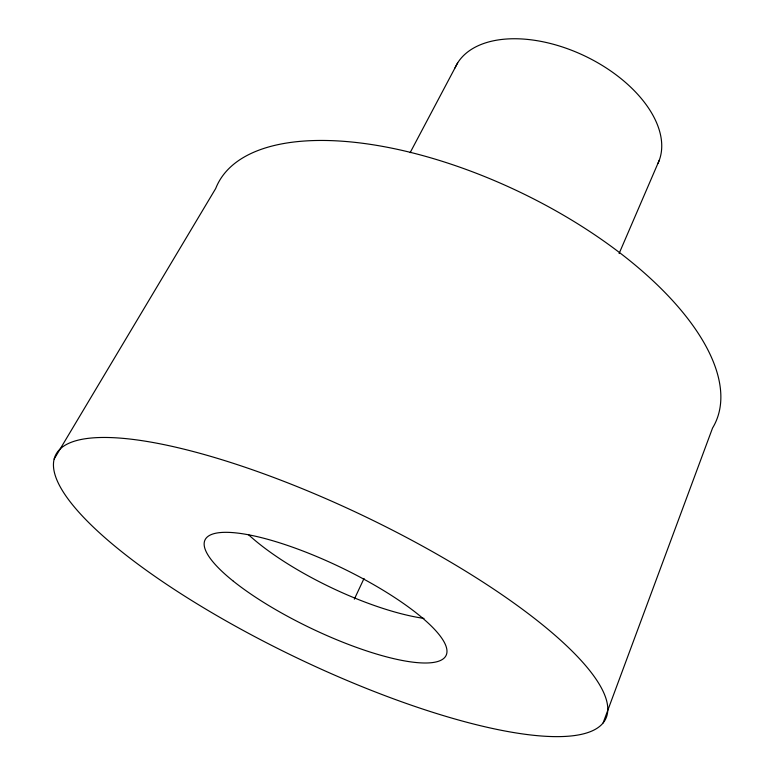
<?xml version="1.0" encoding="UTF-8"?>
<svg xmlns="http://www.w3.org/2000/svg" width="775" height="775" viewBox="0 0 775 775"><rect width="100%" height="100%" fill="white"/><g stroke="black" fill="none" stroke-linecap="round" stroke-linejoin="round"><path stroke-width="1.16" d="M603.095 722.959A305.03 78.44 25.6 0 0 238.361 464.981A305.03 78.44 25.6 0 0 150.408 573.209A305.03 78.44 25.6 0 0 603.095 722.959L712.554 428.032A275.997 124.058 25.6 0 0 521.168 192.723A275.997 124.058 25.6 0 0 215.692 188.528L54.163 459.032M619.109 253.512L659.292 160.212M354.33 599.162L364.037 578.47M410.13 152.675L457.686 62.852M424.012 618.411A131.702 37.365 25.6 0 1 248.591 534.769M455.012 67.909A112.152 65.517 25.6 0 1 583.778 55.49A112.152 65.517 25.6 0 1 657.975 163.37M233.362 581.211A133.668 33.897 25.6 0 0 440.093 660.649A133.668 33.897 25.6 0 0 303.17 551.102A133.668 33.897 25.6 0 0 233.362 581.211"/></g></svg>
